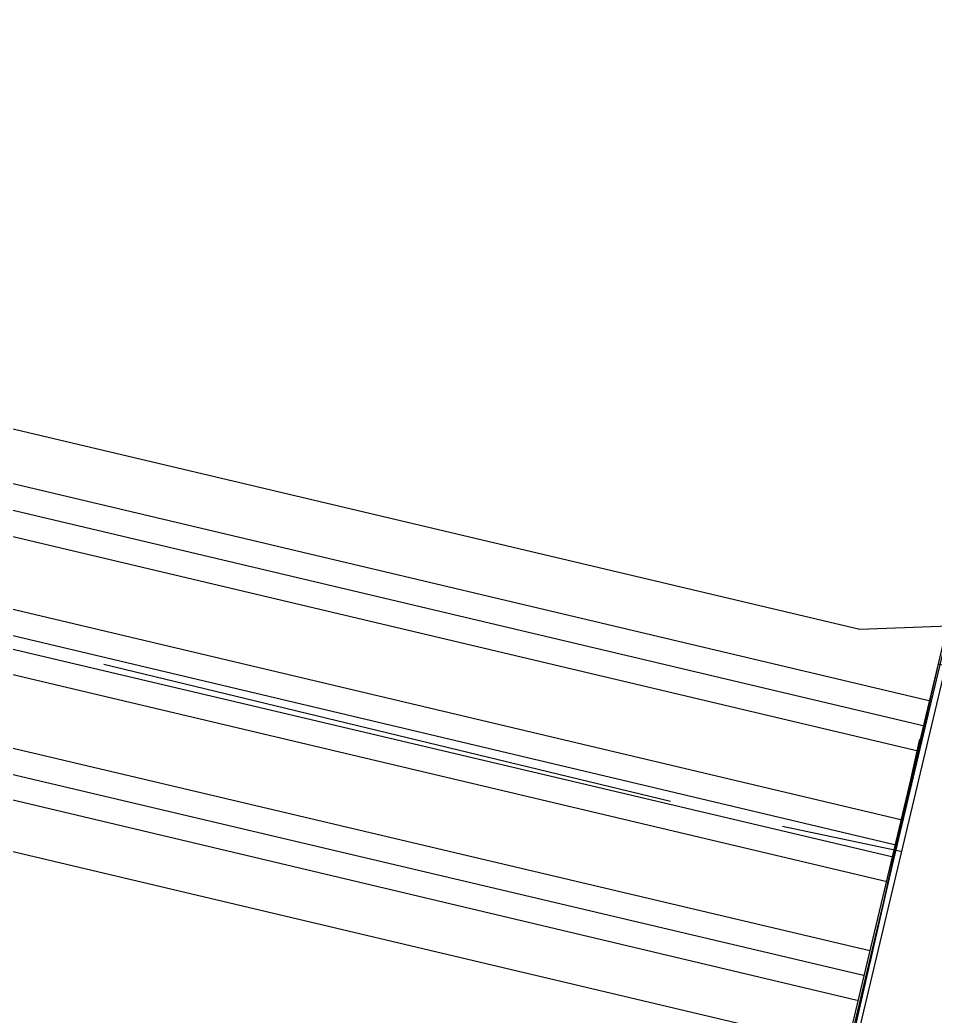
# Model space of a CAD drawing. Header units: feet. Extents: x -84 to 198, y -22 to 181.
# Drawn here: x 115.513 to 117.473, y 75.544 to 77.678 of the extents above; entities that cross this region are included whole.
import ezdxf

# ---------------------------------------------------------------- set-up
doc = ezdxf.new("R2010")
doc.units = ezdxf.units.FT
doc.layers.add('A-AREA-UNIDAD', color=30, linetype='CONTINUOUS')
doc.layers.add('A-LINEA', color=7, linetype='CONTINUOUS')

msp = doc.modelspace()

# ---------------------------------------------------------------- linework, layer by layer
at = {"layer": 'A-AREA-UNIDAD'}
for points in [[(66.752, 88.3733), (101.088, 80.2133), (101.2, 80.6933), (102.208, 80.6933), (104.608, 80.0889), (104.672, 79.36), (117.312, 76.3733), (118.32, 76.4089), (118.48, 75.9289), (129.568, 73.3689), (129.68, 73.12), (130.56, 76.0889), (131.968, 79.2889), (133.76, 82.2933), (136.4, 85.5289)], [(125.952, 33.6356), (127.76, 36.5689), (129.088, 39.36), (130.048, 42.08), (131.008, 46.56), (131.232, 51.4489), (130.8, 55.6089), (129.44, 61.0133), (128.96, 64.3733), (128.96, 68.7644), (129.632, 72.8889), (128.8, 72.8889), (118.24, 75.4133), (118.112, 74.9689), (117.152, 74.9689), (117.088, 75.52), (104.4, 78.5244), (104.24, 78.0444), (102.912, 78.1333), (100.928, 78.6133), (100.8, 79.36), (66.048, 87.6089), (65.6, 87.5733), (63.68, 79.2889)]]:
    msp.add_lwpolyline(points, dxfattribs=at)
at = {"layer": 'A-LINEA'}
for p, q in [((117.4667, 76.2178), (104.2933, 79.3378)), ((117.4533, 76.1644), (104.28, 79.2844)), ((117.44, 76.1111), (104.2667, 79.2311)), ((117.4, 75.9644), (104.2267, 79.0844)), ((117.3867, 75.9111), (104.2267, 79.0311)), ((117.3867, 75.8844), (104.2133, 78.9911)), ((117.3733, 75.8311), (104.2, 78.9511)), ((117.3333, 75.6844), (104.16, 78.7911)), ((117.32, 75.6311), (104.16, 78.7378)), ((117.3067, 75.5778), (104.1467, 78.6978)), ((117.24, 75.2711), (117.76, 77.4578)), ((117.5333, 76.5244), (117.0133, 74.3378)), ((115.6933, 76.2978), (116.9067, 76.0044)), ((117.44, 76.1378), (117.3333, 75.6578)), ((117.1467, 75.9511), (117.4, 75.8978))]:
    msp.add_line(p, q, dxfattribs=at)
for points in [[(117.2933, 75.4844), (118.1067, 75.2978), (118.2933, 76.1111), (117.48, 76.2978), (117.2933, 75.4844)], [(117.3067, 75.4978), (118.0933, 75.3111), (118.28, 76.0978), (117.4933, 76.2844), (117.3067, 75.4978)]]:
    msp.add_lwpolyline(points, dxfattribs=at)

doc.saveas('drawing.dxf')
